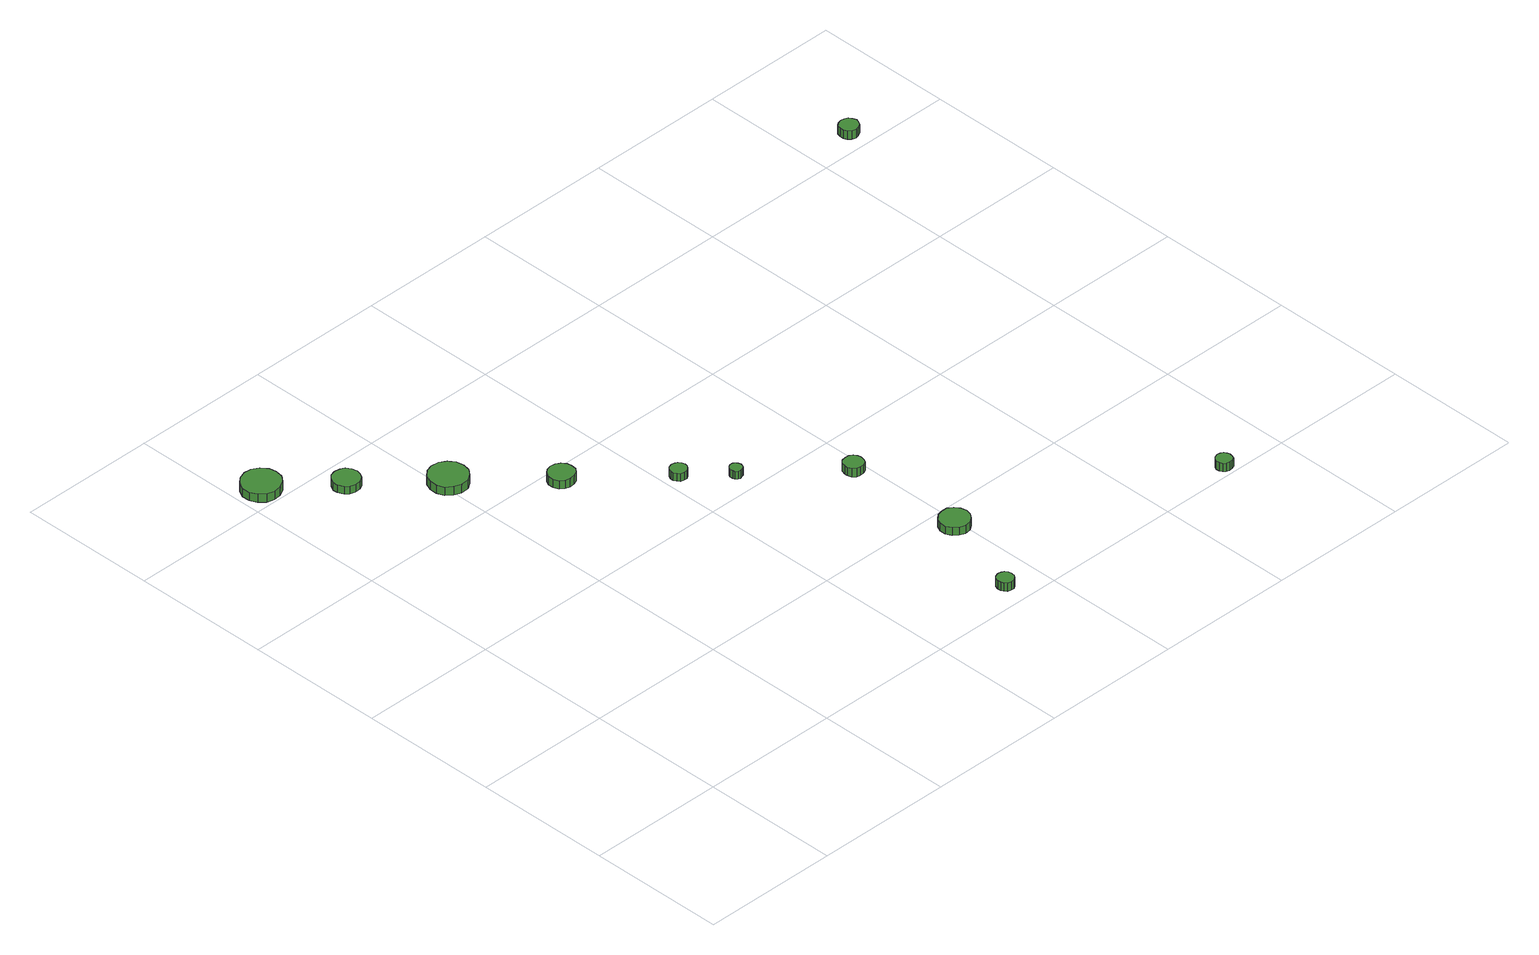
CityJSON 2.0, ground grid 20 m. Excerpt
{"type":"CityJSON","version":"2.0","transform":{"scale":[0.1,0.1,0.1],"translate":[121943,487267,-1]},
"CityObjects":{
"tree1":{"type":"SolitaryVegetationObject","attributes":{"function":"something"},"geometry":[{"type":"MultiSurface","lod":"1","boundaries":[[[0,1,2,3,4,5,6,7,8,9,10,11,12,13,14]],[[15,16,17,18,19,20,21,22,23,24,25,26,27,28,29]],[[0,29,28,1]],[[1,28,27,2]],[[2,27,26,3]],[[3,26,25,4]],[[4,25,24,5]],[[5,24,23,6]],[[6,23,22,7]],[[7,22,21,8]],[[8,21,20,9]],[[9,20,19,10]],[[10,19,18,11]],[[11,18,17,12]],[[12,17,16,13]],[[13,16,15,14]],[[14,15,29,0]]]}]},
"tree2":{"type":"SolitaryVegetationObject","attributes":{"function":"something"},"geometry":[{"type":"MultiSurface","lod":"1","boundaries":[[[30,31,32,33,34,35,36,37,38,39,40,41,42,43,44]],[[45,46,47,48,49,50,51,52,53,54,55,56,57,58,59]],[[30,59,58,31]],[[31,58,57,32]],[[32,57,56,33]],[[33,56,55,34]],[[34,55,54,35]],[[35,54,53,36]],[[36,53,52,37]],[[37,52,51,38]],[[38,51,50,39]],[[39,50,49,40]],[[40,49,48,41]],[[41,48,47,42]],[[42,47,46,43]],[[43,46,45,44]],[[44,45,59,30]]]}]},
"tree3":{"type":"SolitaryVegetationObject","attributes":{"function":"something"},"geometry":[{"type":"MultiSurface","lod":"1","boundaries":[[[60,61,62,63,64,65,66,67,68,69,70,71,72,73,74]],[[75,76,77,78,79,80,81,82,83,84,85,86,87,88,89]],[[60,89,88,61]],[[61,88,87,62]],[[62,87,86,63]],[[63,86,85,64]],[[64,85,84,65]],[[65,84,83,66]],[[66,83,82,67]],[[67,82,81,68]],[[68,81,80,69]],[[69,80,79,70]],[[70,79,78,71]],[[71,78,77,72]],[[72,77,76,73]],[[73,76,75,74]],[[74,75,89,60]]]}]},
"tree4":{"type":"SolitaryVegetationObject","attributes":{"function":"something"},"geometry":[{"type":"MultiSurface","lod":"1","boundaries":[[[90,91,92,93,94,95,96,97,98,99,100,101,102,103,104]],[[105,106,107,108,109,110,111,112,113,114,115,116,117,118,119]],[[90,119,118,91]],[[91,118,117,92]],[[92,117,116,93]],[[93,116,115,94]],[[94,115,114,95]],[[95,114,113,96]],[[96,113,112,97]],[[97,112,111,98]],[[98,111,110,99]],[[99,110,109,100]],[[100,109,108,101]],[[101,108,107,102]],[[102,107,106,103]],[[103,106,105,104]],[[104,105,119,90]]]}]},
"tree5":{"type":"SolitaryVegetationObject","attributes":{"function":"something"},"geometry":[{"type":"MultiSurface","lod":"1","boundaries":[[[120,121,122,123,124,125,126,127,128,129,130,131,132,133,134]],[[135,136,137,138,139,140,141,142,143,144,145,146,147,148,149]],[[120,149,148,121]],[[121,148,147,122]],[[122,147,146,123]],[[123,146,145,124]],[[124,145,144,125]],[[125,144,143,126]],[[126,143,142,127]],[[127,142,141,128]],[[128,141,140,129]],[[129,140,139,130]],[[130,139,138,131]],[[131,138,137,132]],[[132,137,136,133]],[[133,136,135,134]],[[134,135,149,120]]]}]},
"tree6":{"type":"SolitaryVegetationObject","attributes":{"function":"something"},"geometry":[{"type":"MultiSurface","lod":"1","boundaries":[[[150,151,152,153,154,155,156,157,158,159,160,161,162,163,164]],[[165,166,167,168,169,170,171,172,173,174,175,176,177,178,179]],[[150,179,178,151]],[[151,178,177,152]],[[152,177,176,153]],[[153,176,175,154]],[[154,175,174,155]],[[155,174,173,156]],[[156,173,172,157]],[[157,172,171,158]],[[158,171,170,159]],[[159,170,169,160]],[[160,169,168,161]],[[161,168,167,162]],[[162,167,166,163]],[[163,166,165,164]],[[164,165,179,150]]]}]},
"tree7":{"type":"SolitaryVegetationObject","attributes":{"function":"something"},"geometry":[{"type":"MultiSurface","lod":"1","boundaries":[[[180,181,182,183,184,185,186,187,188,189,190,191,192,193,194]],[[195,196,197,198,199,200,201,202,203,204,205,206,207,208,209]],[[180,209,208,181]],[[181,208,207,182]],[[182,207,206,183]],[[183,206,205,184]],[[184,205,204,185]],[[185,204,203,186]],[[186,203,202,187]],[[187,202,201,188]],[[188,201,200,189]],[[189,200,199,190]],[[190,199,198,191]],[[191,198,197,192]],[[192,197,196,193]],[[193,196,195,194]],[[194,195,209,180]]]}]},
"tree8":{"type":"SolitaryVegetationObject","attributes":{"function":"something"},"geometry":[{"type":"MultiSurface","lod":"1","boundaries":[[[210,211,212,213,214,215,216,217,218,219,220,221,222,223,224]],[[225,226,227,228,229,230,231,232,233,234,235,236,237,238,239]],[[210,239,238,211]],[[211,238,237,212]],[[212,237,236,213]],[[213,236,235,214]],[[214,235,234,215]],[[215,234,233,216]],[[216,233,232,217]],[[217,232,231,218]],[[218,231,230,219]],[[219,230,229,220]],[[220,229,228,221]],[[221,228,227,222]],[[222,227,226,223]],[[223,226,225,224]],[[224,225,239,210]]]}]},
"tree9":{"type":"SolitaryVegetationObject","attributes":{"function":"something"},"geometry":[{"type":"MultiSurface","lod":"1","boundaries":[[[240,241,242,243,244,245,246,247,248,249,250,251,252,253,254]],[[255,256,257,258,259,260,261,262,263,264,265,266,267,268,269]],[[240,269,268,241]],[[241,268,267,242]],[[242,267,266,243]],[[243,266,265,244]],[[244,265,264,245]],[[245,264,263,246]],[[246,263,262,247]],[[247,262,261,248]],[[248,261,260,249]],[[249,260,259,250]],[[250,259,258,251]],[[251,258,257,252]],[[252,257,256,253]],[[253,256,255,254]],[[254,255,269,240]]]}]},
"tree10":{"type":"SolitaryVegetationObject","attributes":{"function":"something"},"geometry":[{"type":"MultiSurface","lod":"1","boundaries":[[[270,271,272,273,274,275,276,277,278,279,280,281,282,283,284]],[[285,286,287,288,289,290,291,292,293,294,295,296,297,298,299]],[[270,299,298,271]],[[271,298,297,272]],[[272,297,296,273]],[[273,296,295,274]],[[274,295,294,275]],[[275,294,293,276]],[[276,293,292,277]],[[277,292,291,278]],[[278,291,290,279]],[[279,290,289,280]],[[280,289,288,281]],[[281,288,287,282]],[[282,287,286,283]],[[283,286,285,284]],[[284,285,299,270]]]}]},
"tree11":{"type":"SolitaryVegetationObject","attributes":{"function":"something"},"geometry":[{"type":"MultiSurface","lod":"1","boundaries":[[[300,301,302,303,304,305,306,307,308,309,310,311,312,313,314]],[[315,316,317,318,319,320,321,322,323,324,325,326,327,328,329]],[[300,329,328,301]],[[301,328,327,302]],[[302,327,326,303]],[[303,326,325,304]],[[304,325,324,305]],[[305,324,323,306]],[[306,323,322,307]],[[307,322,321,308]],[[308,321,320,309]],[[309,320,319,310]],[[310,319,318,311]],[[311,318,317,312]],[[312,317,316,313]],[[313,316,315,314]],[[314,315,329,300]]]}]}
},
"vertices":[
[57,824,28],[55,835,28],[48,844,28],[38,850,28],[27,851,28],[16,847,28],[8,840,28],[3,829,28],[3,818,28],[8,808,28],[16,800,28],[27,797,28],[38,798,28],[48,804,28],[55,813,28],[55,813,15],[48,804,15],[38,798,15],[27,797,15],[16,800,15],[8,808,15],[3,818,15],[3,829,15],[8,840,15],[16,847,15],[27,851,15],[38,850,15],[48,844,15],[55,835,15],[57,824,15],
[131,756,26],[129,764,26],[125,771,26],[118,774,26],[110,775,26],[102,773,26],[97,768,26],[93,760,26],[93,753,26],[97,745,26],[102,740,26],[110,738,26],[118,738,26],[125,742,26],[129,749,26],[129,749,14],[125,742,14],[118,738,14],[110,738,14],[102,740,14],[97,745,14],[93,753,14],[93,760,14],[97,768,14],[102,773,14],[110,775,14],[118,774,14],[125,771,14],[129,764,14],[131,756,14],
[232,670,27],[230,681,27],[223,690,27],[214,696,27],[202,697,27],[192,694,27],[183,686,27],[179,676,27],[179,665,27],[183,654,27],[192,647,27],[202,643,27],[214,644,27],[223,650,27],[230,659,27],[230,659,14],[223,650,14],[214,644,14],[202,643,14],[192,647,14],[183,654,14],[179,665,14],[179,676,14],[183,686,14],[192,694,14],[202,697,14],[214,696,14],[223,690,14],[230,681,14],[232,670,14],
[327,575,26],[326,582,26],[321,588,26],[315,592,26],[307,593,26],[300,591,26],[294,586,26],[291,579,26],[291,571,26],[294,564,26],[300,559,26],[307,557,26],[315,558,26],[321,561,26],[326,567,26],[326,567,13],[321,561,13],[315,558,13],[307,557,13],[300,559,13],[294,564,13],[291,571,13],[291,579,13],[294,586,13],[300,591,13],[307,593,13],[315,592,13],[321,588,13],[326,582,13],[327,575,13],
[560,34,23],[559,39,23],[556,43,23],[552,45,23],[547,46,23],[542,44,23],[539,41,23],[537,36,23],[537,31,23],[539,27,23],[542,23,23],[547,22,23],[552,22,23],[556,25,23],[559,29,23],[559,29,10],[556,25,10],[552,22,10],[547,22,10],[542,23,10],[539,27,10],[537,31,10],[537,36,10],[539,41,10],[542,44,10],[547,46,10],[552,45,10],[556,43,10],[559,39,10],[560,34,10],
[429,477,26],[428,482,26],[425,486,26],[421,488,26],[416,489,26],[411,487,26],[408,484,26],[406,480,26],[406,475,26],[408,471,26],[411,467,26],[416,466,26],[421,466,26],[425,469,26],[428,473,26],[428,473,14],[425,469,14],[421,466,14],[416,466,14],[411,467,14],[408,471,14],[406,475,14],[406,480,14],[408,484,14],[411,487,14],[416,489,14],[421,488,14],[425,486,14],[428,482,14],[429,477,14],
[478,428,26],[477,432,26],[475,435,26],[472,437,26],[468,437,26],[465,436,26],[462,433,26],[461,430,26],[461,426,26],[462,423,26],[465,420,26],[468,419,26],[472,420,26],[475,421,26],[477,424,26],[477,424,14],[475,421,14],[472,420,14],[468,419,14],[465,420,14],[462,423,14],[461,426,14],[461,430,14],[462,433,14],[465,436,14],[468,437,14],[472,437,14],[475,435,14],[477,432,14],[478,428,14],
[609,162,26],[607,171,26],[602,178,26],[595,183,26],[586,183,26],[578,181,26],[571,175,26],[567,167,26],[567,158,26],[571,150,26],[578,144,26],[586,141,26],[595,142,26],[602,147,26],[607,154,26],[607,154,14],[602,147,14],[595,142,14],[586,141,14],[578,144,14],[571,150,14],[567,158,14],[567,167,14],[571,175,14],[578,181,14],[586,183,14],[595,183,14],[602,178,14],[607,171,14],[609,162,14],
[592,331,28],[591,336,28],[588,341,28],[583,344,28],[577,344,28],[571,343,28],[567,339,28],[565,333,28],[565,328,28],[567,322,28],[571,318,28],[577,317,28],[583,317,28],[588,320,28],[591,325,28],[591,325,15],[588,320,15],[583,317,15],[577,317,15],[571,318,15],[567,322,15],[565,328,15],[565,333,15],[567,339,15],[571,343,15],[577,344,15],[583,344,15],[588,341,15],[591,336,15],[592,331,15],
[927,17,21],[926,21,21],[924,25,21],[920,27,21],[915,28,21],[910,26,21],[907,23,21],[905,19,21],[905,14,21],[907,10,21],[910,7,21],[915,6,21],[920,6,21],[924,8,21],[926,12,21],[926,12,8],[924,8,8],[920,6,8],[915,6,8],[910,7,8],[907,10,8],[905,14,8],[905,19,8],[907,23,8],[910,26,8],[915,28,8],[920,27,8],[924,25,8],[926,21,8],[927,17,8],
[1079,825,28],[1077,830,28],[1074,835,28],[1069,837,28],[1064,838,28],[1058,836,28],[1054,833,28],[1052,827,28],[1052,822,28],[1054,817,28],[1058,813,28],[1064,811,28],[1069,812,28],[1074,815,28],[1077,819,28],[1077,819,15],[1074,815,15],[1069,812,15],[1064,811,15],[1058,813,15],[1054,817,15],[1052,822,15],[1052,827,15],[1054,833,15],[1058,836,15],[1064,838,15],[1069,837,15],[1074,835,15],[1077,830,15],[1079,825,15]
]}
